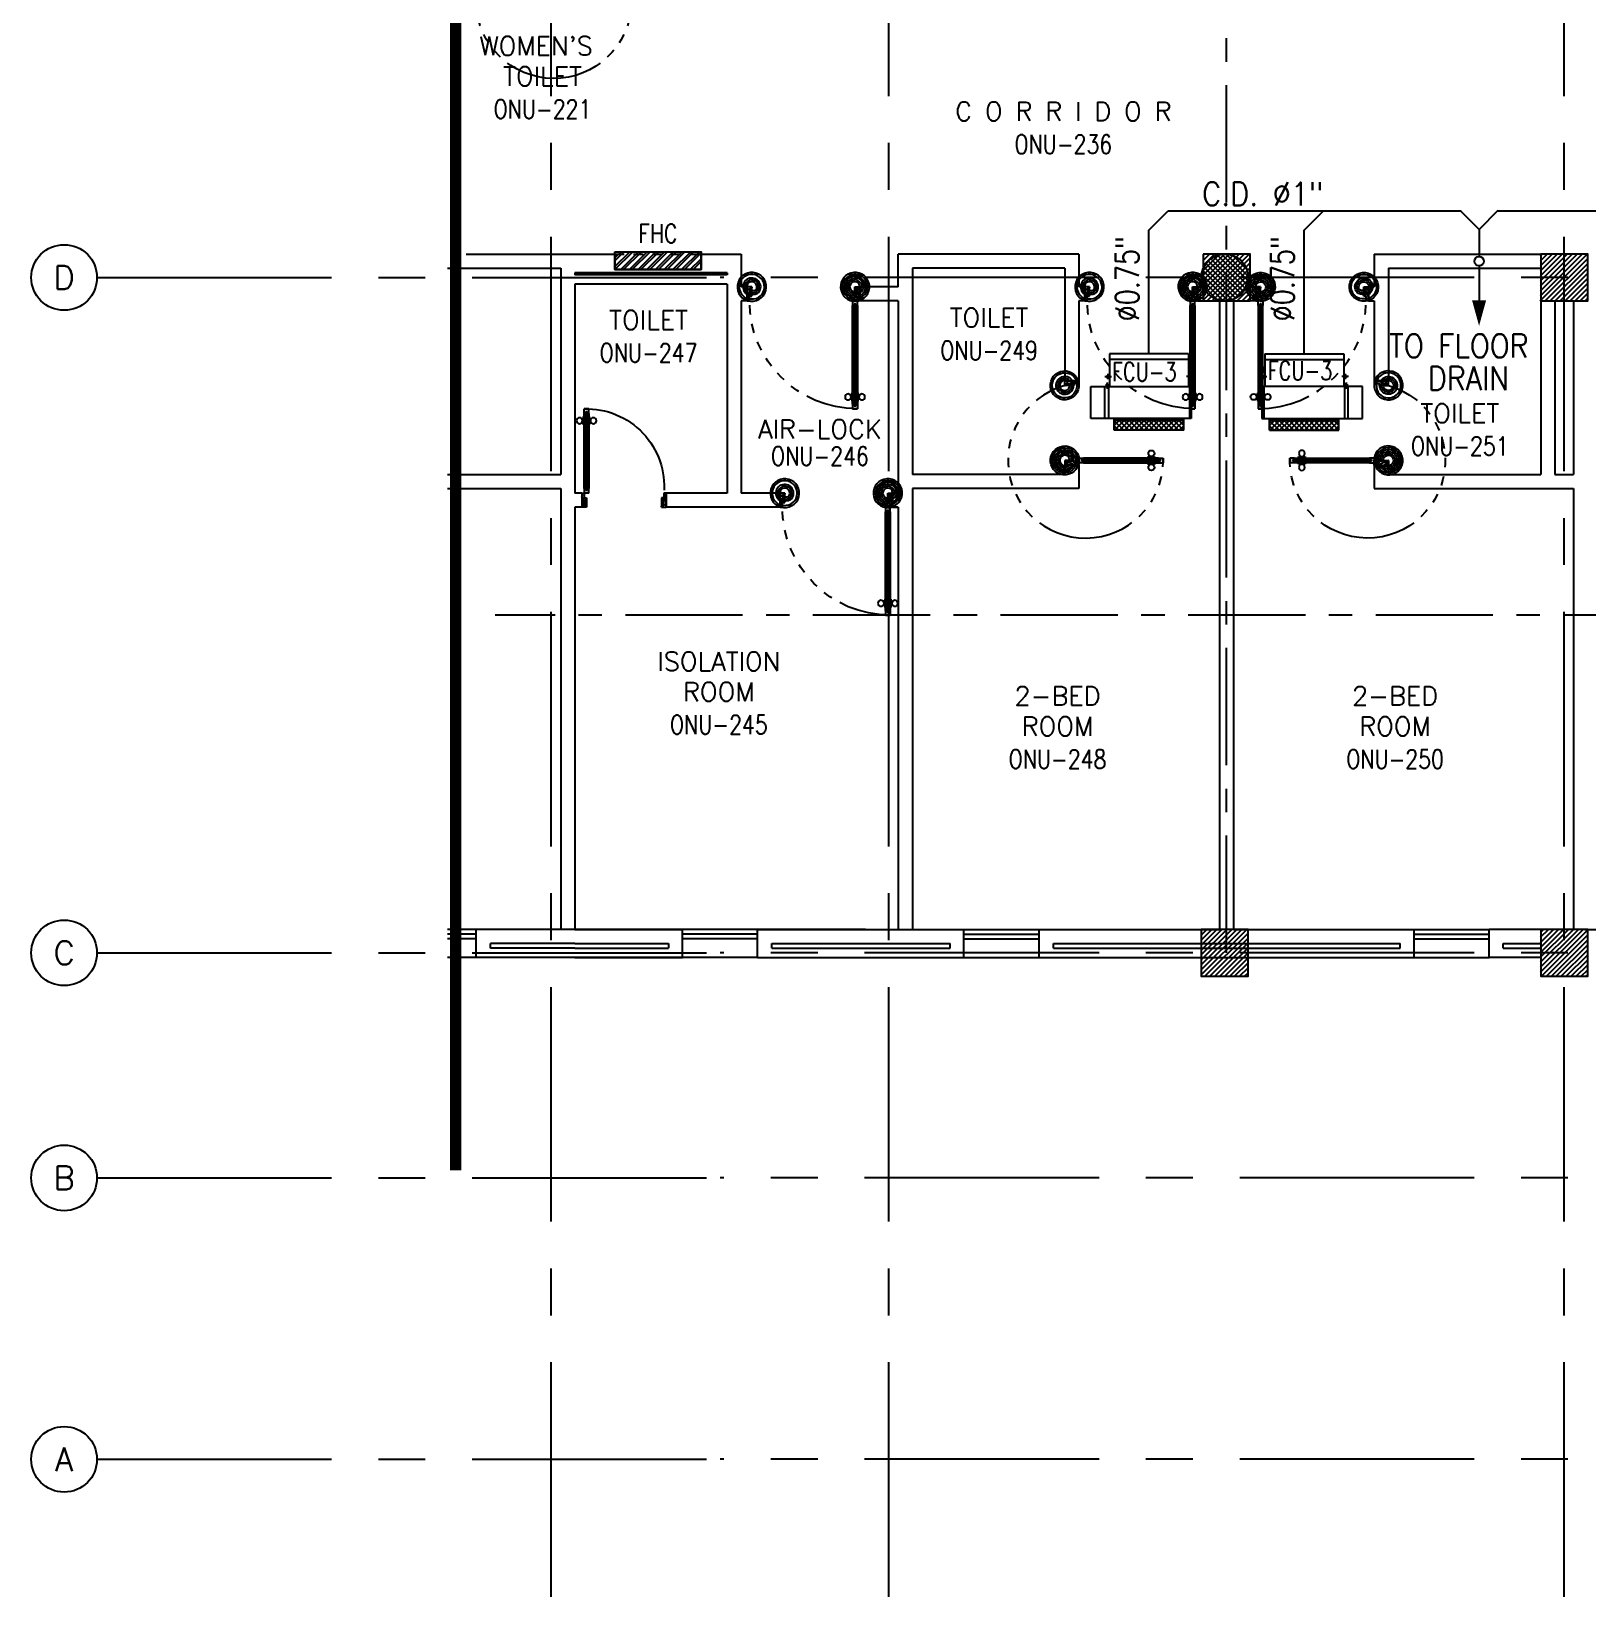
# Model space of a CAD drawing. Extents: x 417866242 to 417866469, y 43498047 to 43498124.
# Drawn here: x 417866392.78 to 417866409.37, y 43498046.72 to 43498063.41 of the extents above; entities that cross this region are included whole.
import ezdxf
from ezdxf.enums import TextEntityAlignment as Align

# ---------------------------------------------------------------- set-up
doc = ezdxf.new("R2010")
doc.units = 0
doc.header["$MEASUREMENT"] = 0
for name, pattern in [('CENTER', [2, 1.25, -0.25, 0.25, -0.25]), ('CENTER2', [1.125, 0.75, -0.125, 0.125, -0.125]), ('CENTERX2', [4, 2.5, -0.5, 0.5, -0.5]), ('HIDDEN', [0.375, 0.25, -0.125])]:
    doc.linetypes.add(name, pattern=pattern)
doc.layers.get('0').update_dxf_attribs({"linetype": 'CONTINUOUS'})
for name, color, linetype in [('AC-CD', 6, 'CONTINUOUS'), ('AC-TEXT', 2, 'CONTINUOUS'), ('AX', 11, 'CONTINUOUS'), ('AX-CR', 7, 'CONTINUOUS'), ('AX-TXT', 2, 'CONTINUOUS'), ('AXES', 11, 'CENTERX2'), ('AXES1', 11, 'CENTER'), ('COL', 11, 'CONTINUOUS'), ('DOOR', 11, 'CONTINUOUS'), ('ELEV', 2, 'CONTINUOUS'), ('FCU', 6, 'CONTINUOUS'), ('FHC', 11, 'CONTINUOUS'), ('HAT', 11, 'CONTINUOUS'), ('INSUL', 11, 'CONTINUOUS'), ('M-TEXT', 2, 'CONTINUOUS'), ('P-SOLIDWASTE', 6, 'CONTINUOUS'), ('RM-NAME', 11, 'CONTINUOUS'), ('RM-NO', 11, 'CONTINUOUS'), ('WALL', 11, 'CONTINUOUS'), ('WIN', 11, 'CONTINUOUS')]:
    doc.layers.add(name, color=color, linetype=linetype)
doc.styles.add('ROMANS', font='ROMANS.shx', dxfattribs={"width": 0.6})

# ---------------------------------------------------------------- blocks, each defined once
blk = doc.blocks.new('*X89')
at = {"color": 0}
for p, q in [((84179, 10675), (84665, 11161)), ((84179, 10729), (84612, 11161)), ((84179, 10782), (84559, 11161)), ((84179, 10835), (84506, 11161)), ((84179, 10888), (84453, 11161)), ((84179, 10941), (84400, 11161)), ((84179, 10994), (84347, 11161)), ((84179, 11047), (84294, 11161)), ((84179, 11100), (84240, 11161)), ((84179, 11153), (84187, 11161)), ((84218, 10661), (84679, 11122)), ((84271, 10661), (84679, 11069)), ((84324, 10661), (84679, 11016)), ((84377, 10661), (84679, 10963)), ((84430, 10661), (84679, 10910)), ((84483, 10661), (84679, 10857)), ((84536, 10661), (84679, 10804)), ((84589, 10661), (84679, 10751)), ((84642, 10661), (84679, 10698))]:
    blk.add_line(p, q, dxfattribs=at)
blk = doc.blocks.new('COL50')
at = {"layer": 'COL'}
blk.add_lwpolyline([(-250, 250), (-250, -250), (250, -250), (250, 250)], close=True, dxfattribs=at)
blk = doc.blocks.new('DOOR90')
at = {"layer": 'DOOR', "color": 7, "linetype": 'ByBlock'}
for p, q in [((-150, 0), (0, 0)), ((-150, 0), (-150, -25)), ((0, -50), (-114, 0)), ((0, -50), (-40, 0)), ((0, -50), (0, 0)), ((-1000, -25), (-1050, -25)), ((-1050, -75), (-1050, -25)), ((-1050, -25), (-1050, -75)), ((-1000, -75), (-1050, -75)), ((-1000, -42), (-1020, -42)), ((-1020, -42), (-1020, -58)), ((-1000, -58), (-1020, -58)), ((-1000, -25), (-1000, -42)), ((-1000, -58), (-1000, -75)), ((-878, -18), (-968, -18)), ((-968, -25), (-968, -18)), ((-968, -75), (-968, -82)), ((-878, -82), (-968, -82)), ((-955, -9), (-890, -9)), ((-955, -18), (-955, -9)), ((-955, -18), (-890, -18)), ((-955, -82), (-890, -82)), ((-955, -82), (-955, -91)), ((-955, -91), (-890, -91)), ((-890, -18), (-890, -9)), ((-890, -82), (-890, -91)), ((-878, -25), (-878, -18)), ((-878, -75), (-878, -82)), ((-200, -25), (-150, -25)), ((-200, -42), (-200, -25)), ((-180, -42), (-200, -42)), ((-200, -58), (-180, -58)), ((-200, -75), (-200, -58)), ((-150, -75), (-200, -75)), ((-180, -58), (-180, -42)), ((-150, -25), (-100, -25)), ((-150, -75), (-150, -25)), ((-100, -25), (-100, -50)), ((0, -50), (-100, -37)), ((-100, -50), (0, -50)), ((-150, -875), (-100, -875)), ((-150, -900), (-150, -875)), ((-150, -900), (0, -900)), ((0, -900), (-150, -900)), ((0, -850), (-114, -900)), ((-100, -875), (-100, -850)), ((0, -850), (-100, -863)), ((-100, -850), (0, -850)), ((0, -850), (-40, -900)), ((0, -850), (0, -900))]:
    blk.add_line(p, q, dxfattribs=at)
at = {"layer": 'DOOR', "linetype": 'ByBlock'}
for p, q in [((-200, -25), (-1000, -25)), ((-200, -42), (-1000, -42)), ((-200, -58), (-1000, -58)), ((-1000, -75), (-200, -75))]:
    blk.add_line(p, q, dxfattribs=at)
at = {"layer": 'DOOR', "color": 7, "linetype": 'ByBlock'}
for centre in [(-923, 24), (-923, -124)]:
    blk.add_circle(centre, 32.4, dxfattribs=at)
for centre, radius, start, end in [((0, -50), 154, 161.1053, 166.2858), ((0, -50), 94.4, 148.0182, 180), ((0, -50), 134, 158.1598, 169.28), ((0, -50), 114, 154.0838, 167.3774), ((0, -50), 74.4, 137.7764, 180), ((0, -50), 54.4, 113.2074, 180), ((0, -50), 34.4, 90, 180), ((0, -50), 14.4, 90, 180), ((0, -850), 154, 193.7142, 198.8947), ((0, -850), 134, 190.72, 201.8402), ((0, -850), 94.4, 180, 211.9818), ((0, -850), 74.4, 180, 222.2236), ((0, -850), 54.4, 180, 246.7926), ((0, -850), 34.4, 180, 270), ((0, -850), 14.4, 180, 270)]:
    blk.add_arc(centre, radius, start, end, dxfattribs=at)
at = {"layer": 'DOOR', "linetype": 'HIDDEN', "ltscale": 0.5}
blk.add_arc((-222, -50), 828, 178.2701, 275.003, dxfattribs=at)
blk = doc.blocks.new('DOOR100')
at = {"layer": 'DOOR', "color": 7, "linetype": 'ByBlock'}
for p, q in [((-91, 1205), (-91, 1140)), ((-82, 1205), (-91, 1205)), ((-82, 1128), (-82, 1218)), ((-75, 1218), (-82, 1218)), ((-82, 1205), (-82, 1140)), ((-75, 1250), (-75, 1300)), ((-75, 1300), (-25, 1300)), ((-25, 1300), (-75, 1300)), ((-58, 1250), (-75, 1250)), ((-58, 1250), (-58, 1270)), ((-42, 1270), (-58, 1270)), ((-42, 1250), (-42, 1270)), ((-25, 1250), (-42, 1250)), ((-25, 1250), (-25, 1300)), ((-25, 1218), (-18, 1218)), ((-18, 1128), (-18, 1218)), ((-18, 1205), (-18, 1140)), ((-18, 1205), (-9, 1205)), ((-9, 1205), (-9, 1140)), ((-82, 1140), (-91, 1140)), ((-75, 1128), (-82, 1128)), ((-25, 1128), (-18, 1128)), ((-18, 1140), (-9, 1140)), ((-75, 200), (-58, 200)), ((-75, 150), (-75, 200)), ((-58, 200), (-58, 180)), ((-58, 180), (-42, 180)), ((-42, 200), (-25, 200)), ((-42, 180), (-42, 200)), ((-25, 200), (-25, 150)), ((-1200, 0), (-1200, 150)), ((-1200, 150), (-1175, 150)), ((-1200, 150), (-1200, 0)), ((-1150, 0), (-1200, 114)), ((-1150, 0), (-1200, 40)), ((-1150, 0), (-1200, 0)), ((-1175, 150), (-1175, 100)), ((-1175, 100), (-1150, 100)), ((-1150, 0), (-1163, 100)), ((-1150, 100), (-1150, 0)), ((-75, 150), (-25, 150)), ((-50, 0), (0, 114)), ((-50, 100), (-50, 0)), ((-50, 0), (-37, 100)), ((-25, 100), (-50, 100)), ((-50, 0), (0, 40)), ((-50, 0), (0, 0)), ((0, 150), (-25, 150)), ((-25, 150), (-25, 100)), ((0, 0), (0, 150)), ((0, 150), (0, 0))]:
    blk.add_line(p, q, dxfattribs=at)
at = {"layer": 'DOOR', "linetype": 'ByBlock'}
for p, q in [((-75, 1250), (-75, 200)), ((-58, 200), (-58, 1250)), ((-42, 200), (-42, 1250)), ((-25, 200), (-25, 1250))]:
    blk.add_line(p, q, dxfattribs=at)
at = {"layer": 'DOOR', "color": 7, "linetype": 'ByBlock'}
for centre in [(-124, 1173), (24, 1173)]:
    blk.add_circle(centre, 32.4, dxfattribs=at)
at = {"layer": 'DOOR', "linetype": 'HIDDEN', "ltscale": 0.5}
blk.add_arc((-25, 150), 1150, 90, 180, dxfattribs=at)
at = {"layer": 'DOOR', "color": 7, "linetype": 'ByBlock'}
for centre, radius, start, end in [((-1150, 0), 154, 103.7142, 108.8947), ((-1150, 0), 134, 100.72, 111.8402), ((-1150, 0), 94.4, 90, 121.9818), ((-1150, 0), 74.4, 90, 132.2236), ((-1150, 0), 54.4, 90, 156.7926), ((-1150, 0), 34.4, 90, 180), ((-1150, 0), 14.4, 90, 180), ((-50, 0), 94.4, 58.0182, 90), ((-50, 0), 74.4, 47.7764, 90), ((-50, 0), 54.4, 23.2074, 90), ((-50, 0), 34.4, 0, 90), ((-50, 0), 14.4, 0, 90), ((-50, 0), 134, 68.1598, 79.28), ((-50, 0), 114, 64.0838, 77.3774), ((-50, 0), 154, 71.1053, 76.2858)]:
    blk.add_arc(centre, radius, start, end, dxfattribs=at)
blk = doc.blocks.new('*X48')
at = {"color": 0}
for p, q in [((73379, 125458), (73871, 125950)), ((73379, 125511), (73818, 125950)), ((73379, 125564), (73765, 125950)), ((73379, 125617), (73712, 125950)), ((73379, 125670), (73659, 125950)), ((73379, 125723), (73606, 125950)), ((73379, 125776), (73553, 125950)), ((73379, 125829), (73500, 125950)), ((73379, 125882), (73447, 125950)), ((73379, 125935), (73394, 125950)), ((73424, 125450), (73879, 125905)), ((73477, 125450), (73879, 125852)), ((73530, 125450), (73879, 125799)), ((73583, 125450), (73879, 125746)), ((73636, 125450), (73879, 125692)), ((73690, 125450), (73879, 125639)), ((73743, 125450), (73879, 125586)), ((73796, 125450), (73879, 125533)), ((73849, 125450), (73879, 125480))]:
    blk.add_line(p, q, dxfattribs=at)
blk = doc.blocks.new('*X40')
at = {"color": 0}
for p, q in [((203886, 125450), (204386, 125950)), ((203889, 125506), (204333, 125950)), ((203889, 125559), (204279, 125950)), ((203889, 125612), (204226, 125950)), ((203889, 125665), (204173, 125950)), ((203889, 125718), (204120, 125950)), ((203889, 125771), (204067, 125950)), ((203889, 125824), (204014, 125950)), ((203889, 125877), (203961, 125950)), ((203889, 125930), (203908, 125950)), ((203939, 125450), (204389, 125900)), ((203992, 125450), (204389, 125847)), ((204045, 125450), (204389, 125794)), ((204098, 125450), (204389, 125741)), ((204151, 125450), (204389, 125688)), ((204204, 125450), (204389, 125635)), ((204257, 125450), (204389, 125582)), ((204310, 125450), (204389, 125528)), ((204363, 125450), (204389, 125475))]:
    blk.add_line(p, q, dxfattribs=at)
blk = doc.blocks.new('*X41')
at = {"color": 0}
for p, q in [((203889, 118293), (204345, 118750)), ((203889, 118346), (204292, 118750)), ((203889, 118399), (204239, 118750)), ((203889, 118452), (204186, 118750)), ((203889, 118505), (204133, 118750)), ((203889, 118558), (204080, 118750)), ((203889, 118611), (204027, 118750)), ((203889, 118665), (203974, 118750)), ((203889, 118718), (203921, 118750)), ((203898, 118250), (204389, 118740)), ((203951, 118250), (204389, 118687)), ((204004, 118250), (204389, 118634)), ((204057, 118250), (204389, 118581)), ((204110, 118250), (204389, 118528)), ((204163, 118250), (204389, 118475)), ((204216, 118250), (204389, 118422)), ((204269, 118250), (204389, 118369)), ((204322, 118250), (204389, 118316)), ((204375, 118250), (204389, 118263))]:
    blk.add_line(p, q, dxfattribs=at)
blk = doc.blocks.new('AXL')
at = {"layer": 'AX-CR'}
blk.add_circle((-350, 0), 350, dxfattribs=at)
at = {"layer": 'AX-TXT', "style": 'ROMANS'}
blk.add_attdef('AX', text='', height=250, dxfattribs=at).set_placement((-350, 0), align=Align.MIDDLE)
blk = doc.blocks.new('*X94')
at = {"color": 0}
for p, q in [((16890, -2467), (16943, -2414)), ((16890, -2520), (16990, -2420)), ((16990, -2565), (16890, -2465)), ((16890, -2573), (16990, -2473)), ((16990, -2512), (16892, -2414)), ((16990, -2459), (16945, -2414)), ((16990, -2619), (16890, -2519)), ((16890, -2626), (16990, -2526)), ((16990, -2672), (16890, -2572)), ((16890, -2679), (16990, -2579)), ((16990, -2725), (16890, -2625)), ((16890, -2732), (16990, -2632)), ((16990, -2778), (16890, -2678)), ((16890, -2785), (16990, -2685)), ((16990, -2831), (16890, -2731)), ((16890, -2838), (16990, -2738)), ((16990, -2884), (16890, -2784)), ((16890, -2891), (16990, -2791)), ((16990, -2937), (16890, -2837)), ((16890, -2944), (16990, -2844)), ((16990, -2990), (16890, -2890)), ((16890, -2997), (16990, -2897)), ((16990, -3043), (16890, -2943)), ((16890, -3050), (16990, -2950)), ((16990, -3096), (16890, -2996)), ((16890, -3103), (16990, -3003)), ((16990, -3149), (16890, -3049)), ((16944, -3155), (16890, -3102)), ((16892, -3155), (16990, -3056)), ((16945, -3155), (16990, -3109))]:
    blk.add_line(p, q, dxfattribs=at)
blk = doc.blocks.new('*X95')
at = {"color": 0}
for p, q in [((16890, -2467), (16943, -2414)), ((16890, -2520), (16990, -2420)), ((16990, -2565), (16890, -2465)), ((16890, -2573), (16990, -2473)), ((16990, -2512), (16892, -2414)), ((16990, -2459), (16945, -2414)), ((16990, -2619), (16890, -2519)), ((16890, -2626), (16990, -2526)), ((16990, -2672), (16890, -2572)), ((16890, -2679), (16990, -2579)), ((16990, -2725), (16890, -2625)), ((16890, -2732), (16990, -2632)), ((16990, -2778), (16890, -2678)), ((16890, -2785), (16990, -2685)), ((16990, -2831), (16890, -2731)), ((16890, -2838), (16990, -2738)), ((16990, -2884), (16890, -2784)), ((16890, -2891), (16990, -2791)), ((16990, -2937), (16890, -2837)), ((16890, -2944), (16990, -2844)), ((16990, -2990), (16890, -2890)), ((16890, -2997), (16990, -2897)), ((16990, -3043), (16890, -2943)), ((16890, -3050), (16990, -2950)), ((16990, -3096), (16890, -2996)), ((16890, -3103), (16990, -3003)), ((16990, -3149), (16890, -3049)), ((16944, -3155), (16890, -3102)), ((16892, -3155), (16990, -3056)), ((16945, -3155), (16990, -3109))]:
    blk.add_line(p, q, dxfattribs=at)
blk = doc.blocks.new('RM1')
at = {"layer": 'RM-NAME', "style": 'ROMANS'}
for tag, p in [('ROOMNAME1', (0, 324)), ('ROOMNAME2', (0, 0))]:
    blk.add_attdef(tag, text='', height=200, dxfattribs=at).set_placement(p, align=Align.MIDDLE)

msp = doc.modelspace()

# ---------------------------------------------------------------- hatches: boundary and pattern name
at = {"layer": 'FHC', "linetype": 'ByBlock', "ltscale": 0.3}
h = msp.add_hatch(dxfattribs=at)
h.set_pattern_fill('ANSI32', color=11, scale=0.175, style=0)
h.set_pattern_definition([(45, (417866166.802334, 43498029.82278), (-0.046403883, 0.046403883), []), (45, (417866166.83327, 43498029.82278), (-0.046403883, 0.046403883), [])])
h.paths.add_polyline_path([(417866399.919, 43498060.874), (417866399.919, 43498061.064), (417866398.999, 43498061.064), (417866398.999, 43498060.874)])
h.paths.add_polyline_path([(417866398.786, 43498060.453), (417866398.786, 43498060.873), (417866399.048, 43498060.873), (417866399.048, 43498060.453)], flags=9)
at = {"layer": 'HAT'}
h = msp.add_hatch(dxfattribs=at)
h.set_pattern_fill('ANSI31', color=256, scale=0.3, style=0)
h.set_pattern_definition([(135, (417866466.74242, 43498017.154342), (0.026516504, 0.026516504), [])])
h.paths.add_polyline_path([(417866405.752, 43498060.789), (417866405.502, 43498060.789), (417866405.502, 43498061.039, -0.414214)])
h.paths.add_polyline_path([(417866405.502, 43498061.039), (417866405.502, 43498060.789), (417866405.252, 43498060.789, -0.414214)])
h.paths.add_polyline_path([(417866405.252, 43498060.789), (417866405.502, 43498060.789), (417866405.502, 43498060.539, -0.414214)])
h.paths.add_polyline_path([(417866405.502, 43498060.789), (417866405.752, 43498060.789, -0.414214), (417866405.502, 43498060.539)])

# ---------------------------------------------------------------- linework, layer by layer
at = {"layer": 'AC-CD'}
for p, q in [((417866404.693, 43498061.295), (417866404.893, 43498061.495)), ((417866408.021, 43498061.495), (417866404.893, 43498061.495)), ((417866406.349, 43498061.295), (417866406.549, 43498061.495)), ((417866408.013, 43498061.502), (417866408.213, 43498061.302)), ((417866408.413, 43498061.502), (417866408.213, 43498061.302)), ((417866413.174, 43498061.495), (417866408.405, 43498061.495)), ((417866404.693, 43498059.974), (417866404.693, 43498061.295)), ((417866406.349, 43498059.974), (417866406.349, 43498061.295)), ((417866408.213, 43498061.302), (417866408.213, 43498061.013)), ((417866408.213, 43498060.913), (417866408.213, 43498060.498))]:
    msp.add_line(p, q, dxfattribs=at)
msp.add_circle((417866408.213, 43498060.963), 0.05, dxfattribs=at)
at = {"layer": 'AXES'}
for p, q in [((417866398.321, 43498046.724), (417866398.321, 43498123.537)), ((417866401.921, 43498046.724), (417866401.921, 43498123.537)), ((417866409.121, 43498046.724), (417866409.121, 43498123.537)), ((417866393.477, 43498060.789), (417866400.121, 43498060.789)), ((417866468.161, 43498060.789), (417866400.121, 43498060.789)), ((417866393.477, 43498053.589), (417866400.121, 43498053.589)), ((417866468.161, 43498053.589), (417866400.121, 43498053.589)), ((417866393.477, 43498051.189), (417866400.121, 43498051.189)), ((417866468.161, 43498051.189), (417866400.121, 43498051.189)), ((417866393.477, 43498048.189), (417866400.121, 43498048.189)), ((417866468.161, 43498048.189), (417866400.121, 43498048.189))]:
    msp.add_line(p, q, dxfattribs=at)
at = {"layer": 'AXES1'}
for p, q in [((417866405.521, 43498053.589), (417866405.521, 43498112.409)), ((417866458.361, 43498057.189), (417866397.721, 43498057.189))]:
    msp.add_line(p, q, dxfattribs=at)
at = {"layer": 'COL'}
msp.add_lwpolyline([(417866408.871, 43498053.839), (417866408.871, 43498053.339), (417866409.371, 43498053.339), (417866409.371, 43498053.839)], close=True, dxfattribs=at)
at = {"layer": 'ELEV', "linetype": 'CENTER2', "const_width": 0.12}
msp.add_lwpolyline([(417866397.302, 43498051.27), (417866397.302, 43498114.809)], dxfattribs=at)
at = {"layer": 'FCU', "color": 6}
for p, q in [((417866405.116, 43498059.974), (417866404.271, 43498059.974)), ((417866404.271, 43498059.974), (417866404.271, 43498059.628)), ((417866405.116, 43498059.974), (417866405.116, 43498059.628)), ((417866405.927, 43498059.974), (417866406.771, 43498059.974)), ((417866405.927, 43498059.974), (417866405.927, 43498059.628)), ((417866406.771, 43498059.974), (417866406.771, 43498059.628)), ((417866404.224, 43498059.628), (417866405.144, 43498059.628)), ((417866404.224, 43498059.285), (417866404.224, 43498059.628)), ((417866405.144, 43498059.628), (417866405.144, 43498059.285)), ((417866406.818, 43498059.628), (417866405.898, 43498059.628)), ((417866405.898, 43498059.628), (417866405.898, 43498059.285)), ((417866406.818, 43498059.285), (417866406.818, 43498059.628)), ((417866405.144, 43498059.285), (417866404.224, 43498059.285)), ((417866405.898, 43498059.285), (417866406.818, 43498059.285))]:
    msp.add_line(p, q, dxfattribs=at)
at = {"layer": 'FCU', "color": 3}
for p, q in [((417866405.116, 43498059.914), (417866404.271, 43498059.914)), ((417866405.927, 43498059.914), (417866406.771, 43498059.914)), ((417866404.221, 43498059.732), (417866404.294, 43498059.732)), ((417866404.241, 43498059.742), (417866404.271, 43498059.742)), ((417866404.241, 43498059.742), (417866404.241, 43498059.722)), ((417866404.241, 43498059.722), (417866404.271, 43498059.722)), ((417866404.256, 43498059.762), (417866404.256, 43498059.705)), ((417866405.165, 43498059.732), (417866405.093, 43498059.732)), ((417866405.131, 43498059.833), (417866405.116, 43498059.833)), ((417866405.131, 43498059.778), (417866405.116, 43498059.778)), ((417866405.146, 43498059.742), (417866405.116, 43498059.742)), ((417866405.146, 43498059.722), (417866405.116, 43498059.722)), ((417866405.131, 43498059.833), (417866405.131, 43498059.778)), ((417866405.131, 43498059.753), (417866405.131, 43498059.705)), ((417866405.146, 43498059.742), (417866405.146, 43498059.722)), ((417866405.877, 43498059.732), (417866405.949, 43498059.732)), ((417866405.897, 43498059.742), (417866405.897, 43498059.722)), ((417866405.897, 43498059.742), (417866405.927, 43498059.742)), ((417866405.897, 43498059.722), (417866405.927, 43498059.722)), ((417866405.912, 43498059.833), (417866405.927, 43498059.833)), ((417866405.912, 43498059.833), (417866405.912, 43498059.778)), ((417866405.912, 43498059.778), (417866405.927, 43498059.778)), ((417866405.912, 43498059.753), (417866405.912, 43498059.705)), ((417866406.821, 43498059.732), (417866406.748, 43498059.732)), ((417866406.801, 43498059.742), (417866406.771, 43498059.742)), ((417866406.801, 43498059.722), (417866406.771, 43498059.722)), ((417866406.786, 43498059.762), (417866406.786, 43498059.705)), ((417866406.801, 43498059.742), (417866406.801, 43498059.722)), ((417866404.072, 43498059.285), (417866404.072, 43498059.628)), ((417866404.072, 43498059.628), (417866404.224, 43498059.628)), ((417866404.236, 43498059.653), (417866404.256, 43498059.653)), ((417866404.236, 43498059.653), (417866404.236, 43498059.628)), ((417866404.246, 43498059.669), (417866404.246, 43498059.601)), ((417866404.256, 43498059.653), (417866404.256, 43498059.628)), ((417866404.263, 43498059.628), (417866404.263, 43498059.285)), ((417866405.124, 43498059.628), (417866405.124, 43498059.285)), ((417866405.918, 43498059.628), (417866405.918, 43498059.285)), ((417866406.779, 43498059.628), (417866406.779, 43498059.285)), ((417866406.806, 43498059.653), (417866406.786, 43498059.653)), ((417866406.786, 43498059.653), (417866406.786, 43498059.628)), ((417866406.796, 43498059.669), (417866406.796, 43498059.601)), ((417866406.806, 43498059.653), (417866406.806, 43498059.628)), ((417866406.97, 43498059.628), (417866406.818, 43498059.628)), ((417866406.97, 43498059.285), (417866406.97, 43498059.628)), ((417866404.224, 43498059.285), (417866404.072, 43498059.285)), ((417866404.323, 43498059.163), (417866404.323, 43498059.285)), ((417866405.064, 43498059.263), (417866404.323, 43498059.263)), ((417866405.064, 43498059.163), (417866405.064, 43498059.285)), ((417866405.978, 43498059.163), (417866405.978, 43498059.285)), ((417866405.978, 43498059.263), (417866406.719, 43498059.263)), ((417866406.719, 43498059.163), (417866406.719, 43498059.285)), ((417866406.818, 43498059.285), (417866406.97, 43498059.285)), ((417866405.064, 43498059.163), (417866404.323, 43498059.163)), ((417866405.978, 43498059.163), (417866406.719, 43498059.163))]:
    msp.add_line(p, q, dxfattribs=at)
at = {"layer": 'FHC', "color": 250, "linetype": 'HIDDEN', "ltscale": 0.25}
msp.add_line((417866398.999, 43498061.039), (417866399.919, 43498061.039), dxfattribs=at)
at = {"layer": 'FHC', "linetype": 'ByBlock', "ltscale": 0.3}
msp.add_lwpolyline([(417866398.999, 43498061.064), (417866399.919, 43498061.064), (417866399.919, 43498060.874), (417866398.999, 43498060.874)], close=True, dxfattribs=at)
at = {"layer": 'INSUL'}
for p, q in [((417866397.671, 43498053.639), (417866397.671, 43498053.689)), ((417866398.571, 43498053.689), (417866397.671, 43498053.689)), ((417866397.671, 43498053.639), (417866397.671, 43498053.689)), ((417866398.571, 43498053.689), (417866399.571, 43498053.689)), ((417866399.574, 43498053.639), (417866399.574, 43498053.689)), ((417866399.574, 43498053.639), (417866399.574, 43498053.689)), ((417866400.671, 43498053.639), (417866400.671, 43498053.689)), ((417866400.671, 43498053.689), (417866401.671, 43498053.689)), ((417866401.671, 43498053.689), (417866402.574, 43498053.689)), ((417866402.574, 43498053.639), (417866402.574, 43498053.689)), ((417866403.674, 43498053.639), (417866403.674, 43498053.689)), ((417866403.674, 43498053.689), (417866407.371, 43498053.689)), ((417866407.371, 43498053.639), (417866407.371, 43498053.689)), ((417866408.471, 43498053.639), (417866408.471, 43498053.689)), ((417866408.471, 43498053.689), (417866408.871, 43498053.689)), ((417866398.571, 43498053.639), (417866397.671, 43498053.639)), ((417866398.571, 43498053.639), (417866399.571, 43498053.639)), ((417866400.671, 43498053.639), (417866401.671, 43498053.639)), ((417866401.671, 43498053.639), (417866402.574, 43498053.639)), ((417866402.174, 43498053.639), (417866402.574, 43498053.639)), ((417866403.674, 43498053.639), (417866407.371, 43498053.639)), ((417866408.471, 43498053.639), (417866408.871, 43498053.639))]:
    msp.add_line(p, q, dxfattribs=at)
at = {"layer": 'P-SOLIDWASTE'}
for points in [[(417866407.079, 43498061.495, 0, 0.15, 0), (417866406.806, 43498061.495, 0.15, 0.15, 0)], [(417866408.213, 43498060.273, 0, 0.15, 0), (417866408.213, 43498060.546, 0.15, 0.15, 0)]]:
    msp.add_lwpolyline(points, format="xyseb", dxfattribs=at)
at = {"layer": 'WALL'}
for p, q in [((417866397.415, 43498061.039), (417866398.999, 43498061.039)), ((417866398.999, 43498061.039), (417866398.999, 43498060.874)), ((417866399.919, 43498061.039), (417866400.346, 43498061.039)), ((417866399.919, 43498060.874), (417866399.919, 43498061.039)), ((417866400.346, 43498061.039), (417866400.346, 43498060.689)), ((417866400.346, 43498061.039), (417866400.346, 43498060.689)), ((417866402.021, 43498060.689), (417866402.021, 43498061.039)), ((417866403.946, 43498061.039), (417866402.021, 43498061.039)), ((417866403.946, 43498061.039), (417866403.946, 43498060.689)), ((417866407.096, 43498061.039), (417866407.096, 43498060.689)), ((417866407.096, 43498061.039), (417866408.871, 43498061.039)), ((417866398.421, 43498060.889), (417866398.421, 43498058.689)), ((417866398.999, 43498060.874), (417866399.919, 43498060.874)), ((417866402.171, 43498060.889), (417866402.171, 43498058.689)), ((417866403.796, 43498060.889), (417866403.796, 43498059.689)), ((417866407.246, 43498060.889), (417866407.246, 43498059.689)), ((417866400.196, 43498060.839), (417866398.571, 43498060.839)), ((417866398.571, 43498060.839), (417866398.571, 43498060.819)), ((417866400.196, 43498060.819), (417866398.571, 43498060.819)), ((417866398.571, 43498060.719), (417866398.571, 43498058.489)), ((417866400.196, 43498060.719), (417866398.571, 43498060.719)), ((417866400.196, 43498060.839), (417866400.196, 43498060.819)), ((417866400.196, 43498060.719), (417866400.196, 43498058.489)), ((417866398.421, 43498060.539), (417866398.421, 43498058.689)), ((417866400.409, 43498060.689), (417866400.346, 43498060.689)), ((417866400.409, 43498060.689), (417866400.346, 43498060.689)), ((417866400.409, 43498060.539), (417866400.346, 43498060.539)), ((417866400.409, 43498060.539), (417866400.346, 43498060.539)), ((417866400.346, 43498060.539), (417866400.346, 43498058.489)), ((417866400.409, 43498060.689), (417866400.409, 43498060.539)), ((417866400.409, 43498060.689), (417866400.409, 43498060.539)), ((417866401.609, 43498060.689), (417866401.609, 43498060.539)), ((417866401.609, 43498060.689), (417866401.609, 43498060.539)), ((417866402.021, 43498060.689), (417866401.609, 43498060.689)), ((417866402.021, 43498060.539), (417866401.609, 43498060.539)), ((417866402.021, 43498060.539), (417866402.021, 43498058.489)), ((417866404.009, 43498060.689), (417866403.946, 43498060.689)), ((417866404.009, 43498060.539), (417866403.946, 43498060.539)), ((417866403.946, 43498060.539), (417866403.946, 43498059.689)), ((417866404.009, 43498060.689), (417866404.009, 43498060.539)), ((417866405.209, 43498060.689), (417866405.209, 43498060.539)), ((417866405.446, 43498060.539), (417866405.446, 43498053.839)), ((417866405.596, 43498060.539), (417866405.596, 43498053.839)), ((417866405.834, 43498060.689), (417866405.834, 43498060.539)), ((417866407.034, 43498060.689), (417866407.034, 43498060.539)), ((417866407.034, 43498060.689), (417866407.096, 43498060.689)), ((417866407.034, 43498060.539), (417866407.096, 43498060.539)), ((417866407.096, 43498060.539), (417866407.096, 43498059.689)), ((417866408.871, 43498060.539), (417866408.871, 43498058.689)), ((417866409.021, 43498060.539), (417866409.021, 43498058.689)), ((417866409.221, 43498060.539), (417866409.221, 43498058.689)), ((417866398.571, 43498060.369), (417866398.571, 43498058.489)), ((417866403.796, 43498058.789), (417866403.796, 43498058.689)), ((417866403.946, 43498058.789), (417866403.946, 43498058.539)), ((417866407.096, 43498058.789), (417866407.096, 43498058.539)), ((417866407.246, 43498058.789), (417866407.246, 43498058.689)), ((417866398.421, 43498058.539), (417866398.421, 43498053.839)), ((417866402.171, 43498058.539), (417866402.171, 43498053.839)), ((417866409.021, 43498058.689), (417866409.221, 43498058.689)), ((417866409.221, 43498058.539), (417866409.221, 43498053.839)), ((417866398.646, 43498058.489), (417866398.646, 43498058.339)), ((417866399.546, 43498058.489), (417866399.546, 43498058.339)), ((417866399.546, 43498058.339), (417866399.546, 43498058.485)), ((417866401.959, 43498058.489), (417866402.021, 43498058.489)), ((417866398.571, 43498058.339), (417866398.571, 43498053.839)), ((417866401.959, 43498058.339), (417866402.021, 43498058.339)), ((417866402.021, 43498058.339), (417866402.021, 43498053.839)), ((417866397.521, 43498053.539), (417866397.521, 43498053.839)), ((417866398.571, 43498053.839), (417866397.521, 43498053.839)), ((417866397.521, 43498053.539), (417866397.521, 43498053.839)), ((417866398.571, 43498053.839), (417866399.721, 43498053.839)), ((417866398.571, 43498053.839), (417866399.721, 43498053.839)), ((417866399.724, 43498053.839), (417866398.574, 43498053.839)), ((417866399.721, 43498053.539), (417866399.721, 43498053.839)), ((417866401.671, 43498053.839), (417866400.521, 43498053.839)), ((417866400.521, 43498053.839), (417866401.671, 43498053.839)), ((417866400.521, 43498053.539), (417866400.521, 43498053.839)), ((417866400.521, 43498053.539), (417866400.521, 43498053.839)), ((417866400.521, 43498053.839), (417866401.671, 43498053.839)), ((417866401.671, 43498053.839), (417866402.721, 43498053.839)), ((417866402.721, 43498053.539), (417866402.721, 43498053.839)), ((417866402.721, 43498053.539), (417866402.721, 43498053.839)), ((417866403.521, 43498053.539), (417866403.521, 43498053.839)), ((417866403.521, 43498053.839), (417866405.446, 43498053.839)), ((417866405.599, 43498053.839), (417866407.521, 43498053.839)), ((417866407.521, 43498053.539), (417866407.521, 43498053.839)), ((417866408.871, 43498053.839), (417866408.321, 43498053.839)), ((417866408.321, 43498053.539), (417866408.321, 43498053.839)), ((417866409.341, 43498053.839), (417866409.921, 43498053.839)), ((417866398.571, 43498053.539), (417866397.521, 43498053.539)), ((417866398.571, 43498053.539), (417866399.721, 43498053.539)), ((417866398.571, 43498053.539), (417866399.721, 43498053.539)), ((417866399.724, 43498053.539), (417866398.574, 43498053.539)), ((417866400.521, 43498053.539), (417866401.671, 43498053.539)), ((417866401.671, 43498053.539), (417866402.721, 43498053.539)), ((417866402.174, 43498053.539), (417866402.721, 43498053.539)), ((417866403.521, 43498053.539), (417866407.521, 43498053.539)), ((417866408.871, 43498053.539), (417866408.321, 43498053.539))]:
    msp.add_line(p, q, dxfattribs=at)
at = {"layer": 'WALL', "linetype": 'ByBlock'}
for p, q in [((417866397.213, 43498060.889), (417866398.071, 43498060.889)), ((417866397.415, 43498060.889), (417866398.421, 43498060.889)), ((417866403.796, 43498060.889), (417866402.171, 43498060.889)), ((417866407.246, 43498060.889), (417866408.871, 43498060.889)), ((417866405.271, 43498060.689), (417866405.209, 43498060.689)), ((417866405.209, 43498060.539), (417866405.271, 43498060.539)), ((417866405.771, 43498060.689), (417866405.834, 43498060.689)), ((417866405.834, 43498060.539), (417866405.771, 43498060.539)), ((417866403.946, 43498059.689), (417866403.796, 43498059.689)), ((417866407.096, 43498059.689), (417866407.246, 43498059.689)), ((417866403.946, 43498058.789), (417866403.796, 43498058.789)), ((417866407.096, 43498058.789), (417866407.246, 43498058.789)), ((417866397.213, 43498058.689), (417866398.421, 43498058.689)), ((417866397.213, 43498058.539), (417866398.421, 43498058.539)), ((417866397.415, 43498058.689), (417866398.421, 43498058.689)), ((417866397.415, 43498058.539), (417866398.421, 43498058.539)), ((417866403.796, 43498058.689), (417866402.171, 43498058.689)), ((417866403.946, 43498058.539), (417866402.171, 43498058.539)), ((417866407.096, 43498058.539), (417866409.221, 43498058.539)), ((417866407.246, 43498058.689), (417866408.871, 43498058.689)), ((417866398.646, 43498058.489), (417866398.571, 43498058.489)), ((417866398.646, 43498058.489), (417866398.571, 43498058.489)), ((417866400.196, 43498058.489), (417866399.546, 43498058.489)), ((417866400.196, 43498058.489), (417866399.546, 43498058.489)), ((417866400.759, 43498058.489), (417866400.346, 43498058.489)), ((417866400.759, 43498058.489), (417866400.759, 43498058.339)), ((417866400.759, 43498058.489), (417866400.759, 43498058.339)), ((417866401.959, 43498058.489), (417866401.959, 43498058.339)), ((417866401.959, 43498058.489), (417866401.959, 43498058.489)), ((417866401.959, 43498058.489), (417866401.959, 43498058.339)), ((417866402.021, 43498058.489), (417866401.959, 43498058.489)), ((417866398.646, 43498058.339), (417866398.571, 43498058.339)), ((417866398.646, 43498058.339), (417866398.571, 43498058.339)), ((417866400.759, 43498058.339), (417866399.546, 43498058.339)), ((417866401.959, 43498058.339), (417866401.959, 43498058.339)), ((417866402.021, 43498058.339), (417866401.959, 43498058.339))]:
    msp.add_line(p, q, dxfattribs=at)
at = {"layer": 'WALL'}
msp.add_circle((417866405.502, 43498060.789), 0.25, dxfattribs=at)
at = {"layer": 'WIN'}
for p, q in [((417866397.521, 43498053.839), (417866397.213, 43498053.839)), ((417866397.521, 43498053.789), (417866397.213, 43498053.789)), ((417866397.521, 43498053.739), (417866397.213, 43498053.739)), ((417866397.521, 43498053.839), (417866397.415, 43498053.839)), ((417866397.521, 43498053.789), (417866397.415, 43498053.789)), ((417866397.521, 43498053.739), (417866397.415, 43498053.739)), ((417866400.521, 43498053.839), (417866399.721, 43498053.839)), ((417866400.521, 43498053.789), (417866399.721, 43498053.789)), ((417866400.521, 43498053.739), (417866399.721, 43498053.739)), ((417866400.521, 43498053.739), (417866399.721, 43498053.739)), ((417866402.721, 43498053.839), (417866403.521, 43498053.839)), ((417866402.721, 43498053.789), (417866403.521, 43498053.789)), ((417866402.721, 43498053.739), (417866403.521, 43498053.739)), ((417866407.521, 43498053.839), (417866408.321, 43498053.839)), ((417866407.521, 43498053.789), (417866408.321, 43498053.789)), ((417866407.521, 43498053.739), (417866408.321, 43498053.739)), ((417866397.521, 43498053.539), (417866397.213, 43498053.539)), ((417866397.521, 43498053.539), (417866397.415, 43498053.539)), ((417866400.521, 43498053.539), (417866399.721, 43498053.539)), ((417866402.721, 43498053.539), (417866403.521, 43498053.539)), ((417866407.521, 43498053.539), (417866408.321, 43498053.539))]:
    msp.add_line(p, q, dxfattribs=at)

# ---------------------------------------------------------------- block references
at = {"layer": 'AX', "xscale": 0.0009999871253967285, "yscale": 0.001000002026557922, "zscale": 0.001}
for p, values in [((417866393.477, 43498060.789), {'AX': 'D'}), ((417866393.477, 43498053.589), {'AX': 'C'}), ((417866393.477, 43498051.189), {'AX': 'B'}), ((417866393.477, 43498048.189), {'AX': 'A'})]:
    msp.add_blockref('AXL', p, dxfattribs=at).add_auto_attribs(values)
at = {"layer": 'COL', "xscale": 0.0009999871253967285, "yscale": 0.001000002026557922, "zscale": 0.001}
for p in [(417866405.521, 43498060.789), (417866405.521, 43498060.789), (417866409.121, 43498060.789), (417866409.121, 43498060.789), (417866405.501, 43498053.589)]:
    msp.add_blockref('COL50', p, dxfattribs=at)
at = {"layer": 'DOOR', "color": 0, "linetype": 'Continuous', "xscale": -0.0009999871253967285, "yscale": 0.001000002026557922, "zscale": 0.001, "rotation": 180}
msp.add_blockref('DOOR90', (417866398.571, 43498063.689), dxfattribs=at)
at = {"layer": 'DOOR', "color": 0, "linetype": 'ByBlock', "yscale": 0.001000002026557922, "zscale": 0.001}
for name, p, xscale, rotation in [('DOOR100', (417866401.609, 43498060.689), -0.0009999871253967285, 180), ('DOOR100', (417866405.209, 43498060.689), -0.0009999871253967285, 180), ('DOOR100', (417866405.834, 43498060.689), 0.0009999871253967285, 180), ('DOOR90', (417866403.796, 43498058.789), 0.0009999871253967285, 180), ('DOOR90', (417866407.246, 43498058.789), -0.0009999871253967285, 180), ('DOOR90', (417866398.646, 43498058.339), -0.001000002026557922, 90), ('DOOR100', (417866401.96, 43498058.489), -0.0009999871253967285, 180)]:
    msp.add_blockref(name, p, dxfattribs=dict(at, xscale=xscale, rotation=rotation))
at = {"layer": 'FCU', "color": 11, "extrusion": (0, 0, -1), "xscale": 0.001000002026557922, "yscale": 0.0009999871253967285, "zscale": -0.001, "rotation": 270}
msp.add_blockref('*X95', (-417866401.909, 43498076.154), dxfattribs=at)
at = {"layer": 'FCU', "color": 11, "xscale": 0.001000002026557922, "yscale": 0.0009999871253967285, "zscale": 0.001, "rotation": 270}
msp.add_blockref('*X94', (417866409.133, 43498076.154), dxfattribs=at)
at = {"layer": 'HAT', "xscale": 0.0009999871253967285, "yscale": 0.001000002026557922, "zscale": 0.001}
for name, p in [('*X48', (417866331.892, 43497935.089)), ('*X40', (417866204.982, 43497935.089)), ('*X89', (417866321.072, 43498042.678)), ('*X41', (417866204.982, 43497935.089))]:
    msp.add_blockref(name, p, dxfattribs=at)
at = {"layer": 'RM-NO'}
ref = msp.add_blockref('RM1', (417866398.227, 43498062.934), dxfattribs=dict(at, xscale=0.0009999871253967285, yscale=0.001000002026557922, zscale=0.001))
ref.add_attrib('ROOMNO', 'ONU-221', dxfattribs={"height": 0.2, "style": 'ROMANS', "width": 0.8}).set_placement((417866398.227, 43498062.584), align=Align.MIDDLE)
ref.add_attrib('ROOMNAME2', 'TOILET', dxfattribs={"layer": 'RM-NAME', "height": 0.2, "style": 'ROMANS'}).set_placement((417866398.227, 43498062.934), align=Align.MIDDLE)
ref.add_attrib('ROOMNAME1', "WOMEN'S ", dxfattribs={"layer": 'RM-NAME', "height": 0.2, "style": 'ROMANS'}).set_placement((417866398.227, 43498063.258), align=Align.MIDDLE)
ref = msp.add_blockref('RM1', (417866403.78, 43498062.56), dxfattribs=dict(at, xscale=0.0009999871253967285, yscale=0.001000002026557922, zscale=0.001))
ref.add_attrib('ROOMNO', 'ONU-236', dxfattribs={"height": 0.2, "style": 'ROMANS', "width": 0.8}).set_placement((417866403.78, 43498062.21), align=Align.MIDDLE)
ref.add_attrib('ROOMNAME2', 'C O R R I D O R', dxfattribs={"layer": 'RM-NAME', "height": 0.2, "style": 'ROMANS'}).set_placement((417866403.78, 43498062.56), align=Align.MIDDLE)
ref = msp.add_blockref('RM1', (417866399.358, 43498060.336), dxfattribs=dict(at, xscale=0.0009999871253967285, yscale=0.001000002026557922, zscale=0.001))
ref.add_attrib('ROOMNO', 'ONU-247', dxfattribs={"height": 0.2, "style": 'ROMANS', "width": 0.8}).set_placement((417866399.358, 43498059.986), align=Align.MIDDLE)
ref.add_attrib('ROOMNAME2', 'TOILET', dxfattribs={"layer": 'RM-NAME', "height": 0.2, "style": 'ROMANS'}).set_placement((417866399.358, 43498060.336), align=Align.MIDDLE)
ref = msp.add_blockref('RM1', (417866402.988, 43498060.362), dxfattribs=dict(at, xscale=0.0009999871253967285, yscale=0.001000002026557922, zscale=0.001))
ref.add_attrib('ROOMNO', 'ONU-249', dxfattribs={"height": 0.2, "style": 'ROMANS', "width": 0.8}).set_placement((417866402.988, 43498060.012), align=Align.MIDDLE)
ref.add_attrib('ROOMNAME2', 'TOILET', dxfattribs={"layer": 'RM-NAME', "height": 0.2, "style": 'ROMANS'}).set_placement((417866402.988, 43498060.362), align=Align.MIDDLE)
ref = msp.add_blockref('RM1', (417866408.007, 43498059.342), dxfattribs=dict(at, xscale=0.0009999871253967285, yscale=0.001000002026557922, zscale=0.001))
ref.add_attrib('ROOMNO', 'ONU-251', dxfattribs={"height": 0.2, "style": 'ROMANS', "width": 0.8}).set_placement((417866408.007, 43498058.992), align=Align.MIDDLE)
ref.add_attrib('ROOMNAME2', 'TOILET', dxfattribs={"layer": 'RM-NAME', "height": 0.2, "style": 'ROMANS'}).set_placement((417866408.007, 43498059.342), align=Align.MIDDLE)
ref = msp.add_blockref('RM1', (417866401.185, 43498059.235), dxfattribs=dict(at, xscale=0.0009999871253967285, yscale=0.001000002026557922, zscale=0.001))
ref.add_attrib('ROOMNO', 'ONU-246', dxfattribs={"height": 0.2, "style": 'ROMANS', "width": 0.8}).set_placement((417866401.185, 43498058.885), align=Align.MIDDLE)
ref.add_attrib('ROOMNAME2', 'AIR-LOCK', dxfattribs={"layer": 'RM-NAME', "height": 0.2, "style": 'ROMANS'}).set_placement((417866401.185, 43498059.173), align=Align.MIDDLE)
ref = msp.add_blockref('RM1', (417866400.107, 43498056.372), dxfattribs=dict(at, xscale=0.0009999871253967285, yscale=0.001000002026557922, zscale=0.001))
ref.add_attrib('ROOMNO', 'ONU-245', dxfattribs={"height": 0.2, "style": 'ROMANS', "width": 0.8}).set_placement((417866400.107, 43498056.022), align=Align.MIDDLE)
ref.add_attrib('ROOMNAME2', 'ROOM', dxfattribs={"layer": 'RM-NAME', "height": 0.2, "style": 'ROMANS'}).set_placement((417866400.107, 43498056.372), align=Align.MIDDLE)
ref.add_attrib('ROOMNAME1', 'ISOLATION', dxfattribs={"layer": 'RM-NAME', "height": 0.2, "style": 'ROMANS'}).set_placement((417866400.107, 43498056.696), align=Align.MIDDLE)
ref = msp.add_blockref('RM1', (417866403.718, 43498056.004), dxfattribs=dict(at, xscale=0.0009999871253967285, yscale=0.001000002026557922, zscale=0.001))
ref.add_attrib('ROOMNO', 'ONU-248', dxfattribs={"height": 0.2, "style": 'ROMANS', "width": 0.8}).set_placement((417866403.718, 43498055.654), align=Align.MIDDLE)
ref.add_attrib('ROOMNAME2', 'ROOM', dxfattribs={"layer": 'RM-NAME', "height": 0.2, "style": 'ROMANS'}).set_placement((417866403.718, 43498056.004), align=Align.MIDDLE)
ref.add_attrib('ROOMNAME1', '2-BED', dxfattribs={"layer": 'RM-NAME', "height": 0.2, "style": 'ROMANS'}).set_placement((417866403.718, 43498056.328), align=Align.MIDDLE)
ref = msp.add_blockref('RM1', (417866407.317, 43498056.004), dxfattribs=dict(at, xscale=0.0009999871253967285, yscale=0.001000002026557922, zscale=0.001))
ref.add_attrib('ROOMNO', 'ONU-250', dxfattribs={"height": 0.2, "style": 'ROMANS', "width": 0.8}).set_placement((417866407.317, 43498055.654), align=Align.MIDDLE)
ref.add_attrib('ROOMNAME2', 'ROOM', dxfattribs={"layer": 'RM-NAME', "height": 0.2, "style": 'ROMANS'}).set_placement((417866407.317, 43498056.004), align=Align.MIDDLE)
ref.add_attrib('ROOMNAME1', '2-BED', dxfattribs={"layer": 'RM-NAME', "height": 0.2, "style": 'ROMANS'}).set_placement((417866407.317, 43498056.328), align=Align.MIDDLE)

# ---------------------------------------------------------------- texts
at = {"layer": 'AC-TEXT', "style": 'ROMANS', "width": 0.9}
msp.add_text('C.D. %%c1"', height=0.25, dxfattribs=at).set_placement((417866405.907, 43498061.68), align=Align.MIDDLE)
at = {"layer": 'AC-TEXT', "style": 'ROMANS', "width": 0.8}
for p in [(417866404.461, 43498060.707), (417866406.116, 43498060.707)]:
    msp.add_text(' %%c0.75"', height=0.25, rotation=90, dxfattribs=at).set_placement(p, align=Align.MIDDLE)
at = {"layer": 'AC-TEXT', "style": 'ROMANS', "width": 0.9}
for s, p in [('TO FLOOR ', (417866407.257, 43498059.935)), ('DRAIN', (417866407.667, 43498059.589))]:
    msp.add_text(s, height=0.25, dxfattribs=at).set_placement(p)
at = {"layer": 'FHC', "style": 'ROMANS', "width": 0.8}
msp.add_text('FHC', height=0.2, dxfattribs=at).set_placement((417866399.249, 43498061.158))
at = {"layer": 'M-TEXT', "style": 'ROMANS', "width": 0.75}
for p in [(417866404.3, 43498059.684), (417866405.96, 43498059.697)]:
    msp.add_text('FCU-3', height=0.2, dxfattribs=at).set_placement(p)

doc.saveas('drawing.dxf')
